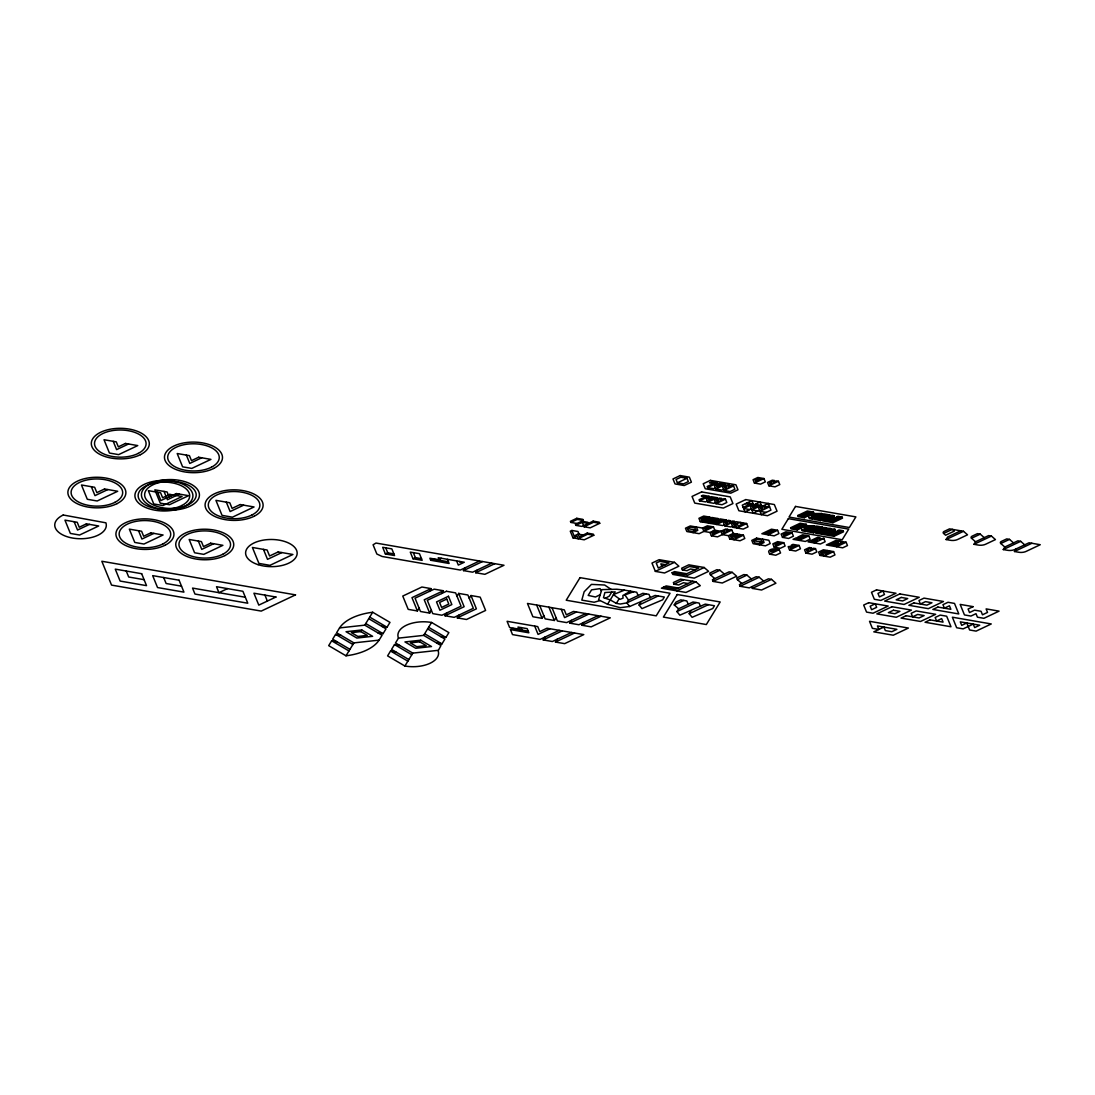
<?xml version="1.0" encoding="UTF-8"?>
<svg xmlns="http://www.w3.org/2000/svg" width="1095" height="1095" viewBox="0 0 1095 1095"><rect width="100%" height="100%" fill="white"/><g stroke="black" fill="none" stroke-linecap="round" stroke-linejoin="round"><path stroke-width="1.5" d="M336.973 641.738L331.662 640.808L328.692 645.653L345.993 655.795A46.291 24.391 0.3 0 0 378.843 640.52L382.073 635.292L364.772 625.149L339.56 627.914L336.603 632.746L353.904 642.888L379.103 640.123M340.928 635.278L335.617 634.361L332.647 639.206L349.948 649.335M345.993 655.795L353.904 642.888M364.772 625.149L372.683 612.242L389.984 622.384L387.014 627.23L381.703 626.299M377.748 632.759L383.058 633.676L386.029 628.831L368.728 618.702M395.87 651.963L390.559 651.032L387.589 655.878L404.89 666.02A25.787 13.592 0.3 0 0 438.164 650.786L440.97 645.516L423.669 635.374L398.498 638.125L395.5 642.97L412.801 653.113L437.973 650.348M399.826 645.502L394.515 644.585L391.545 649.417L408.846 659.56M429.377 591.409L431.088 588.617L421.89 587.016L402.768 596.063L408.202 609.367L417.4 610.955L419.111 608.163M441.655 593.531L443.365 590.739L434.167 589.151L415.046 598.185L420.466 611.489L429.664 613.091L431.375 610.298M404.89 666.02L412.801 653.113M423.669 635.374L431.581 622.466L448.882 632.609L445.911 637.441L440.601 636.524M491.737 563.145L472.616 572.192L463.418 570.591L465.129 567.799M456.998 596.2L458.709 593.408L467.907 594.996L473.327 608.3L454.206 617.347L445.008 615.76L446.719 612.954M479.473 561.01L460.352 570.057L382.128 556.479L376.844 554.015L373.08 544.79L375.982 543.052L504.001 565.266L484.893 574.314L475.682 572.726L477.393 569.92M469.262 598.322L470.973 595.529L480.171 597.131L485.605 610.435L466.484 619.483L457.286 617.881L458.997 615.089M436.645 642.97L441.956 643.901L444.926 639.056L427.625 628.913M583.676 622.48L581.965 625.272L591.163 626.86L610.285 617.826L573.465 611.434L566.307 614.829L564.267 609.833L527.462 603.441L532.882 616.745L542.08 618.346L543.791 615.554M539.726 605.576L545.146 618.88L554.357 620.482L556.068 617.689M571.508 632.472L552.386 641.519L543.188 639.918L544.899 637.126M521.056 627.572L521.891 629.652L509.627 627.531L507.081 621.289L537.755 626.614L539.794 631.61L546.966 628.215L583.772 634.607L564.664 643.641L555.452 642.053L557.163 639.261M598.007 615.691L578.899 624.739L569.687 623.137L571.398 620.345M611.749 592.094L609.285 596.104L605.384 598.308M638.084 595.57L636.729 592.244L624.465 590.123L616.786 589.233L601.826 589.616L598.582 599.8L607.574 604.262L615.171 591.875L604.878 592.546L603.496 597.692L610.243 599.909L616.334 603.372L620.222 604.043L626.819 602.893L645.94 593.846M616.334 603.372L619.181 598.746M650.362 597.706L649.006 594.38L642.861 593.312L628.53 600.101L626.819 602.893L629.707 606.479L655.138 595.447L664.337 597.035L662.626 599.827L641.971 608.615L639.083 605.015L640.794 602.223M700.485 606.397L699.13 603.071L692.998 602.017L678.654 608.793L674.233 604.933L675.943 602.14L680.72 599.882L686.852 600.95L688.207 604.276M690.931 610.928L689.207 613.72L692.108 617.306L712.749 608.533L714.46 605.74L705.262 604.139L679.831 615.185L676.943 611.585L678.654 608.793M944.177 533.21L952.308 529.364L954.334 531.116L945.615 535.236L943.603 533.484A3.134 1.656 0.3 0 1 944.177 531.404L949.516 528.871L963.49 531.294L967.528 534.812L957.728 539.452A7.624 4.024 0.3 0 1 950.268 540.273L946.08 539.534L947.64 536.988L960.698 530.815M974.002 544.311L975.563 541.779L988.621 535.592L991.413 536.071L995.451 539.589L985.651 544.229A7.624 4.024 0.3 0 1 978.191 545.05L974.002 544.311L991.413 536.071M1016.009 548.965L1014.449 551.497L1018.637 552.236A7.624 4.024 0.3 0 0 1026.097 551.415L1040.25 544.721L1029.067 542.778L1014.914 549.471A7.624 4.024 0.3 0 1 1007.468 550.292L1003.266 549.567L1004.827 547.021L1017.898 540.834L1020.691 541.327L1024.715 544.845M339.56 627.914L339.833 627.517A46.291 24.391 0.3 0 1 372.683 612.256M600.211 594.708L595.461 596.994L588.166 595.406L591.574 589.849L600.074 588.631L601.374 591.054M128.553 443.981L116.604 449.634L113.209 441.326M107.83 489.561L94.991 495.638L91.35 486.7M201.726 457.778L189.777 463.431L186.383 455.123M89.489 524.382L77.54 530.035L74.145 521.726M172.873 494.913L160.924 500.566L157.529 492.257M179.375 494.091L167.425 499.744L164.031 491.422M153.875 533.388L141.926 539.041L138.545 530.733M243.651 505.165L230.142 511.543L226.323 502.153M213.703 543.722L201.754 549.375L198.359 541.067M281.867 552.564L267.522 559.353L263.457 549.375M227.514 588.617L218.932 592.669L216.509 586.701L242.912 591.286L247.785 603.222L194.951 594.051L192.528 588.083L245.348 597.254M385.372 553.947L394.57 555.548L391.859 548.896L382.661 547.295L385.372 553.947L387.753 552.824L393.899 553.892M412.979 558.751L422.177 560.339L419.467 553.687L410.269 552.099L412.979 558.751L415.361 557.615L421.507 558.683M441.285 558.245L439.068 559.791L429.856 558.204L430.705 560.27L433.1 559.148L448.43 561.803M461.228 561.708L460.023 562.269L459.681 561.448M463.418 570.591L482.539 561.543M575.861 525.354L582.239 522.342L588.371 523.396L587.919 522.288L581.787 521.234L584.046 526.777L590.178 527.831L599.731 523.314L599.28 522.205L593.148 521.138L581.992 526.421L575.861 525.354L575.409 524.245L583.375 520.481L582.923 519.372L576.791 518.305L570.413 521.316L570.865 522.424L576.997 523.492M431.088 588.617L411.98 597.651L417.4 610.955M570.865 522.424L577.243 519.413L583.375 520.481M475.682 572.726L494.803 563.679M443.365 590.739L424.244 599.786L429.664 613.091M571.864 530.445L570.276 531.198L572.986 537.85L584.224 539.808L593.791 535.277L593.339 534.168L587.207 533.101L579.241 536.879L578.105 534.1L574.122 535.989L571.864 530.445L577.996 531.513L579.132 534.278M584.046 526.777L593.599 522.247L599.731 523.314M677.408 482.813L686.976 478.282L688.331 481.608L683.54 483.88L677.408 482.813L676.053 479.487L680.83 477.228L686.976 478.282M572.986 537.85L576.969 535.961L578.092 538.74L587.659 534.209L593.791 535.277M717.198 483.087L711.066 482.019L709.464 482.772L713.557 483.484L707.178 486.495L707.63 487.603L717.198 483.087L717.649 484.195M445.008 615.76L464.129 606.712L458.709 593.408M715.363 487.918L713.776 488.671L707.63 487.603M725.369 484.51L719.237 483.442L714.46 485.701L715.815 489.027L725.369 484.51L725.821 485.619M729.462 485.222L727.874 485.975L728.326 487.083L731.515 485.578L733.554 485.934L734.909 489.26L730.132 491.518L724 490.45L722.645 487.124L727.422 484.866L729.462 485.222L729.913 486.331M709.095 496.309L702.949 495.241L701.361 496.008L705.454 496.706L699.075 499.731L699.527 500.839L709.095 496.309L709.546 497.417M723.549 489.342L721.947 490.095L715.815 489.027M724 490.45L733.554 485.934M457.286 617.881L476.393 608.834L470.973 595.529M707.26 501.14L705.673 501.893L699.527 500.839M717.266 497.732L711.134 496.665L706.357 498.923L707.712 502.249L717.266 497.732L717.718 498.841M721.359 498.444L719.771 499.197L720.223 500.305L723.412 498.8L725.451 499.156L726.806 502.482L722.029 504.74L715.897 503.673L714.542 500.347L719.319 498.088L721.359 498.444L721.81 499.553M754.414 483.059L763.968 478.542L765.323 481.868L760.546 484.127L754.414 483.059L753.059 479.733L757.836 477.475L763.968 478.542M715.446 502.564L713.844 503.317L707.712 502.249M715.897 503.673L725.451 499.156M774.343 480.554L772.755 481.307L773.207 482.416L776.396 480.91L778.435 481.266L779.791 484.592L775.014 486.851L768.882 485.783L767.527 482.457L772.303 480.199L774.343 480.554L774.795 481.663M768.882 485.783L778.435 481.266M709.834 517.127L703.702 516.06L698.925 518.318L700.28 521.644L709.834 517.127L710.285 518.236M687.537 528.57L690.712 527.065L694.805 527.776L695.708 529.994L692.533 531.499L688.44 530.788L687.537 528.57L695.708 529.994M702.319 522L711.873 517.483L718.019 518.551L718.471 519.66M708.451 523.068L718.019 518.551M743.19 507.382L749.569 504.371L745.476 503.659M710.504 523.424L713.694 521.918L715.733 522.274L714.145 523.027L716.185 523.383L722.563 520.371L720.51 520.015L718.347 521.699L715.281 521.165L720.058 518.907L726.19 519.961L726.642 521.069M692.984 532.608L697.761 530.35L696.406 527.024M713.447 526.887L699.116 533.676L686.839 531.54L685.484 528.214L690.261 525.956L702.538 528.077L707.315 525.819L713.447 526.887L714.802 530.213L720.948 531.28L722.303 534.606L728.435 535.674L733.212 533.402L743.437 535.181L744.792 538.507L740.015 540.766L729.79 539L728.435 535.674M716.636 524.491L726.19 519.961M751.375 508.805L745.011 511.817L742.287 505.165L751.854 500.648L753.661 505.082M730.735 521.781L730.283 520.672L728.695 521.425L729.147 522.534L732.336 521.028L734.375 521.384L734.827 522.493M724.37 524.792L722.768 525.559L700.28 521.644M702.538 528.077L703.893 531.404L710.025 532.471L714.802 530.213M765.925 507.204L765.473 506.095L763.886 506.848L764.337 507.957L767.527 506.451L769.566 506.807L760.012 511.338L766.144 512.392M730.283 520.672L728.243 520.317L723.466 522.575L724.822 525.901L734.375 521.384M759.56 510.229L753.182 513.24L750.472 506.588L760.026 502.058L761.846 506.492M559.23 630.337L540.122 639.384L512.501 634.594L510.475 629.611L512.857 628.475L528.201 631.131M710.025 532.471L711.38 535.797L725.725 529.022L727.764 529.364L728.216 530.473M732.541 526.216L730.954 526.969L724.822 525.901M740.507 522.452L733.691 524.354L734.143 525.463L737.318 523.957L738.222 526.175L743.012 523.916L740.959 523.561L742.561 522.808M727.764 529.364L726.177 530.131L726.628 531.239L729.817 529.72L731.857 530.076L733.212 533.402M732.993 527.325L736.182 525.819L737.086 528.036L746.639 523.519L748.008 526.846L743.218 529.104L732.993 527.325L731.638 523.999L736.415 521.74L746.639 523.519M731.857 530.076L717.526 536.865L711.38 535.797M655.357 571.385L674.479 562.337L678.9 566.197L664.569 572.986L655.357 571.385L651.977 563.076L659.135 559.682L674.479 562.337M730.474 536.016L733.664 534.511L739.796 535.578L735.019 537.837L734.115 535.619L730.926 537.125L730.474 536.016L732.528 536.372M735.717 534.866L737.305 534.114M729.79 539L732.979 537.481L733.883 539.698L743.437 535.181M737.756 535.222L739.344 534.47M576.531 611.968L564.596 617.621L561.201 609.299M550.032 628.749L538.083 634.402L534.688 626.08M630.597 591.177L622.863 595.502L623.028 598.171L620.016 599.335L613.378 594.585L624.465 590.123M585.743 613.556L566.621 622.603L557.423 621.016L552.003 607.711M695.133 569.783L690.534 568.989L686.948 570.687L682.349 569.893L681.665 568.223L688.837 564.828L704.181 567.497L708.602 571.357L694.257 578.133L672.782 574.41L672.111 572.753L674.493 571.617L686.77 573.753M569.687 623.137L588.809 614.09M682.349 569.893L689.508 566.498L698.719 568.1L684.375 574.875L672.111 572.753M797.749 515.54L807.302 511.009L813.434 512.077L813.886 513.185L804.332 517.702L798.2 516.648L797.749 515.54L803.881 516.594L813.434 512.077M807.754 512.118L801.376 515.143L803.429 515.485L809.794 512.474L807.754 512.118L808.206 513.226M543.188 639.918L562.296 630.871M753.839 540.738L757.028 539.233L761.121 539.944L762.024 542.162L758.835 543.667L754.742 542.956L753.839 540.738L762.024 542.162M768.006 534.798L777.573 530.267L778.928 533.593L774.151 535.852L761.874 533.73L771.428 529.2L777.573 530.267M814.338 514.294L811.162 515.8L811.614 516.908L817.979 513.897L814.338 514.294L814.789 515.403M581.965 625.272L601.073 616.225M685.059 576.545L704.181 567.497M790.59 527.763L800.144 523.246L806.276 524.3L806.728 525.408L797.174 529.939L791.042 528.871L790.59 527.763L796.722 528.83L806.276 524.3M808.986 517.483L812.066 518.017L821.62 513.5L822.071 514.609M678.476 588.056L666.198 585.921L661.421 588.193L685.963 592.45L700.294 585.661L695.872 581.801L680.542 579.145L673.37 582.54L674.041 584.196L683.608 579.679M800.596 524.354L794.217 527.366L796.27 527.722L802.635 524.71L800.596 524.354L801.047 525.463M808.315 515.827L809.438 518.592L812.517 519.126L823.659 513.856L829.805 514.924L830.256 516.032M759.287 544.776L764.064 542.504L762.709 539.178M555.452 642.053L574.574 633.006M819.334 517.223L817.746 517.976L819.785 518.332L826.164 515.321L822.523 515.718L823.769 516.443M819.785 518.332L818.882 516.115L823.549 515.896M639.083 605.015L658.204 595.967M833.884 515.622L825.917 519.4L827.971 519.755L834.335 516.73L833.884 515.622L831.844 515.266L820.689 520.549L814.557 519.482L814.105 518.373L820.237 519.441L829.805 514.924M782.487 537.385L792.055 532.868L793.41 536.194L788.633 538.453L782.487 537.385L781.132 534.059L785.909 531.8L792.055 532.868M807.179 526.517L804.004 528.036L804.455 529.145L810.82 526.12L807.179 526.517L807.631 527.626M692.807 581.267L676.08 589.192L663.803 587.057M719.949 570.235L716.869 569.701L709.711 573.096L710.381 574.752L719.949 570.235L724.37 574.095M676.751 590.848L695.872 581.801M801.827 529.72L804.907 530.254L814.461 525.723L814.913 526.832M801.157 528.05L802.279 530.829L805.359 531.362L816.5 526.079L822.646 527.147L823.098 528.255M835.239 518.948L834.787 517.839L830.01 520.111L832.063 520.467L838.428 517.442L836.388 517.086L836.84 518.195M836.388 517.086L837.976 516.334L842.069 517.045L842.52 518.154L832.966 522.685L822.742 520.905L822.29 519.796L832.515 521.576L842.069 517.045M774.192 547.226L783.76 542.696L785.115 546.022L780.338 548.28L774.192 547.226L772.837 543.9L777.614 541.642L783.76 542.696M812.175 529.446L810.587 530.199L812.627 530.555L819.005 527.544L815.364 527.941L816.61 528.68M812.627 530.555L811.723 528.337L816.391 528.118M798.31 538.165L796.708 538.918L798.761 539.274L805.126 536.263L803.087 535.907L800.924 537.59M827.177 528.967L826.725 527.858L824.686 527.503L813.53 532.772L807.398 531.705L806.947 530.596L813.079 531.664L822.646 527.147M769.634 554.152L779.202 549.635L780.557 552.961L775.78 555.22L769.634 554.152L768.635 551.688A5.803 3.052 0.3 0 1 774.63 548.841L779.202 549.635M799.213 540.382L808.767 535.866L810.122 539.192L805.345 541.45L793.081 539.329L796.257 537.809L800.349 538.521M713.091 581.404L732.213 572.356L736.634 576.216L722.303 583.005L713.091 581.404L712.421 579.748L729.147 571.836L732.213 572.356M821.948 530.117L818.759 531.622L820.812 531.978L824.001 530.473L821.948 530.117L822.4 531.226M826.725 527.858L823.549 529.364L825.589 529.72L828.778 528.214L830.818 528.57L831.269 529.679M834.91 529.268L826.93 533.046L828.997 533.402L835.362 530.377L834.91 529.268L832.871 528.926L821.715 534.196L815.583 533.128L815.132 532.019L821.264 533.087L830.818 528.57M789.536 549.964L799.104 545.447L800.459 548.773L795.668 551.031L789.536 549.964L788.181 546.638L795.463 545.844L790.686 548.102L790.234 546.994L791.822 546.241L791.37 545.132L792.958 544.379L799.104 545.447M674.233 604.933L683.786 600.416M819.703 537.7L816.514 539.205L823.796 538.411L825.151 541.738L820.374 543.996L808.096 541.874L817.664 537.344L819.703 537.7L820.155 538.808M836.265 532.594L835.813 531.486L831.037 533.758L833.076 534.114L839.454 531.089L837.415 530.733L837.867 531.841M837.415 530.733L839.003 529.98L843.095 530.692L843.547 531.8L833.979 536.331L823.755 534.552L823.303 533.443L833.528 535.222L843.095 530.692M814.242 542.942L823.796 538.411M746.954 575.108L743.888 574.574L736.716 577.968L737.387 579.638L746.954 575.108L751.375 578.968M811.395 547.883L809.794 548.636L810.245 549.745L813.434 548.239L815.474 548.595L816.829 551.921L812.052 554.179L805.92 553.112L804.565 549.786L809.342 547.527L811.395 547.883L811.847 548.992M676.943 611.585L696.064 602.551M805.92 553.112L815.474 548.595M759.218 577.243L756.152 576.709L739.426 584.62L740.097 586.29L759.218 577.243L763.639 581.103M839.988 541.163L836.347 541.56L829.969 544.585L832.022 544.927L836.799 542.668L838.838 543.024L834.061 545.283L836.115 545.638L842.479 542.627L840.44 542.271L842.028 541.519M689.207 613.72L708.328 604.673M820.634 552.428L823.823 550.922L829.955 551.989L825.178 554.248L824.275 552.031L821.086 553.536L820.634 552.428L822.673 552.783M825.863 551.278L827.45 550.525M836.566 546.747L846.12 542.23L847.475 545.556L842.698 547.815L826.342 544.968L835.896 540.451L846.12 542.23M819.936 555.398L823.125 553.892L824.029 556.109L833.596 551.593L834.951 554.919L830.161 557.177L819.936 555.398L818.581 552.072L823.358 549.813L833.596 551.593M827.902 551.634L829.504 550.881M752.374 588.412L771.496 579.364L775.917 583.224L761.572 590.013L752.374 588.412L751.69 586.756M946.08 539.534L963.49 531.294M984.268 537.659L980.244 534.141L971.525 538.261L975.563 541.779M1013.532 542.901L1009.508 539.383L1000.803 543.503L1004.827 547.021M1003.266 549.567L1020.691 541.327M1014.449 551.497L1031.86 543.271M633.663 591.711L624.889 594.941L628.53 600.101M600.101 600.553L594.147 602.25L581.815 600.115L584.155 591.752L591.451 584.388L604.645 585.017L611.174 589.384M629.707 606.479L620.194 607.698L607.574 604.262M813.092 513.569L821.62 513.5M805.934 525.792L814.461 525.723M980.244 534.141L977.438 533.648L972.114 536.18A3.134 1.656 0.3 0 0 971.525 538.261M1009.508 539.383L1006.716 538.904L1001.377 541.423A3.134 1.656 0.3 0 0 1000.803 543.503M832.747 517.483L834.787 517.839M747.077 502.906L753.209 503.974L743.656 508.491L749.788 509.558M755.249 504.33L761.395 505.384L751.827 509.914L757.959 510.982M763.434 505.739L765.473 506.095M817.294 516.867L821.387 517.579M833.774 531.143L835.813 531.486M810.136 529.09L814.228 529.802M808.767 535.866L802.635 534.798L797.858 537.056L801.951 537.768M711.627 531.718L715.706 532.43L715.254 531.321L717.307 531.677L712.53 533.936L712.078 532.827L713.666 532.074L713.215 530.966M734.115 535.619L738.208 536.331M824.275 552.031L828.354 552.742M578.105 534.1L583.224 534.99M771.496 579.364L768.43 578.831L749.308 587.878L740.097 586.29M665.432 564.637L660.832 563.843L661.859 566.334M688.03 583.539L683.431 582.732L678.654 584.99L674.041 584.196M430.705 560.27L449.114 563.473L447.417 559.312M510.475 629.611L528.885 632.8L527.188 628.639L517.976 627.052L518.825 629.119M144.102 579.679L128.69 577.01L126.267 571.042M181.524 586.167L166.111 583.498L163.675 577.53M428.61 627.312L445.911 637.441M424.655 633.759L441.956 643.901M369.713 617.087L387.014 627.23M365.757 623.534L383.058 633.676M394.515 644.585L411.816 654.728M390.559 651.032L407.86 661.175M335.617 634.361L352.918 644.503M331.662 640.808L348.963 650.95M737.387 579.638L741.821 583.484M710.381 574.752L714.802 578.612M398.498 638.125L398.306 637.701A25.787 13.592 0.3 0 1 431.581 622.466M832.515 521.576L832.966 522.685M833.528 535.222L833.979 536.331M824.111 514.965L824.562 516.073M820.237 519.441L820.689 520.549M821.264 533.087L821.715 534.196M816.952 527.188L817.404 528.296M812.066 518.017L812.517 519.126M813.079 531.664L813.53 532.772M803.881 516.594L804.332 517.702M804.907 530.254L805.359 531.362M796.722 528.83L797.174 529.939M593.148 521.138L593.599 522.247M587.207 533.101L587.659 534.209M576.791 518.305L577.243 519.413M548.923 607.178L554.357 620.482M536.659 605.042L542.08 618.346M456.615 560.914L458.312 565.075L464.294 562.241L438.219 557.711L439.068 559.791M413.335 552.619L415.361 557.615M385.727 547.828L387.753 552.824M264.935 595.105L267.358 601.073M580.049 577.64L566.211 600.224L656.206 615.842L670.044 593.271L580.049 577.64M677.23 594.517L663.392 617.087L706.33 624.547L720.168 601.963L677.23 594.517M795.518 506.424L789.002 517.059L849.364 527.53L855.879 516.895L795.518 506.424M788.359 518.647L781.844 529.282L842.206 539.753L848.721 529.131L788.359 518.647M149.262 484.318L148.318 484.866A29.004 15.289 0.3 0 0 141.885 497.472L142.172 498.198A29.004 15.289 0.3 0 0 158.857 508.833L160.185 509.12A29.004 15.289 0.3 0 0 172.764 510.092L174.187 510.024A29.004 15.289 0.3 0 0 189.531 506.424L190.585 505.917A29.004 15.289 0.3 0 0 195.197 486.988A29.004 15.289 0.3 0 0 161.116 480.335L159.788 480.595A29.004 15.289 0.3 0 0 149.262 484.318M186.013 505.657L185.698 505.849A24.035 12.661 0.3 0 1 183.385 507.081L183.029 507.259A29.004 15.289 0.3 0 1 174.557 509.941L173.215 510.202A29.004 15.289 0.3 0 1 135.657 499.033L135.369 498.293A29.004 15.289 0.3 0 1 160.157 480.513L161.567 480.431A29.004 15.289 0.3 0 1 174.16 481.417L175.474 481.704A29.004 15.289 0.3 0 1 186.013 505.657M138.216 453.426L137.286 453.877A25.787 13.592 0.3 0 1 95.197 446.568L94.936 445.911A25.787 13.592 0.3 0 1 128.211 430.677A25.787 13.592 0.3 0 1 138.216 453.426M140.461 454.658L139.421 455.164A29.004 15.289 0.3 0 1 92.048 446.938L91.761 446.199A29.004 15.289 0.3 0 1 129.196 429.076A29.004 15.289 0.3 0 1 140.461 454.658M63.236 515.006L62.62 515.307A25.787 13.592 0.3 0 0 72.626 538.056A25.787 13.592 0.3 0 0 105.9 522.821L63.236 515.006M114.811 502.386L113.88 502.838A25.787 13.592 0.3 0 1 71.777 495.529L71.517 494.872A25.787 13.592 0.3 0 1 104.791 479.637A25.787 13.592 0.3 0 1 114.811 502.386M117.042 503.618L116.002 504.124A29.004 15.289 0.3 0 1 68.629 495.898L68.342 495.159A29.004 15.289 0.3 0 1 105.791 478.036A29.004 15.289 0.3 0 1 117.042 503.618M211.39 467.223L210.459 467.674A25.787 13.592 0.3 0 1 168.37 460.365L168.11 459.708A25.787 13.592 0.3 0 1 201.384 444.474A25.787 13.592 0.3 0 1 211.39 467.223M213.635 468.455L212.594 468.961A29.004 15.289 0.3 0 1 165.222 460.735L164.934 459.996A29.004 15.289 0.3 0 1 202.37 442.859A29.004 15.289 0.3 0 1 213.635 468.455M181.825 505.52L180.894 505.972A25.787 13.592 0.3 0 1 160.951 509.161L159.692 509.065A25.787 13.592 0.3 0 1 138.805 498.663L138.545 498.006A25.787 13.592 0.3 0 1 147.907 484.975L148.92 484.579A25.787 13.592 0.3 0 1 160.568 482.197L161.827 482.128A25.787 13.592 0.3 0 1 187.409 490.177A25.787 13.592 0.3 0 1 181.825 505.52M188.34 504.685L185.425 505.958A25.787 13.592 0.3 0 1 173.763 508.34L172.504 508.408A25.787 13.592 0.3 0 1 145.306 497.828L145.046 497.171A25.787 13.592 0.3 0 1 173.393 481.362L174.639 481.458A25.787 13.592 0.3 0 1 195.033 490.902A25.787 13.592 0.3 0 1 188.34 504.685M162.84 543.996L161.909 544.434A25.787 13.592 0.3 0 1 119.807 537.139L119.56 536.482A25.787 13.592 0.3 0 1 152.835 521.247A25.787 13.592 0.3 0 1 162.84 543.996M165.085 545.228L164.031 545.721A29.004 15.289 0.3 0 1 116.672 537.508L116.385 536.769A29.004 15.289 0.3 0 1 153.82 519.632A29.004 15.289 0.3 0 1 165.085 545.228M252.001 514.965L251.07 515.403A25.787 13.592 0.3 0 1 208.967 508.107L208.707 507.45A25.787 13.592 0.3 0 1 241.995 492.216A25.787 13.592 0.3 0 1 252.001 514.965M254.245 516.197L253.191 516.689A29.004 15.289 0.3 0 1 205.833 508.477L205.545 507.738A29.004 15.289 0.3 0 1 242.981 490.601A29.004 15.289 0.3 0 1 254.245 516.197M222.668 554.33L221.737 554.782A25.787 13.592 0.3 0 1 179.635 547.473L179.375 546.816A25.787 13.592 0.3 0 1 212.663 531.581A25.787 13.592 0.3 0 1 222.668 554.33M224.899 555.562L223.859 556.068A29.004 15.289 0.3 0 1 176.5 547.842L176.213 547.103A29.004 15.289 0.3 0 1 213.648 529.98A29.004 15.289 0.3 0 1 224.899 555.562M125.473 443.448L118.315 446.842L116.275 441.86L104.011 439.725L109.432 453.029L118.63 454.63L137.751 445.583L125.473 443.448M104.531 488.986L96.839 492.64L94.649 487.275L81.468 484.989L87.299 499.279L97.181 500.99L117.712 491.272L104.531 488.986M198.647 457.245L191.488 460.639L189.449 455.643L177.185 453.522L182.605 466.826L191.803 468.414L210.924 459.38L198.647 457.245M86.409 523.848L79.251 527.242L77.211 522.26L64.947 520.125L70.367 533.429L79.565 535.031L98.687 525.983L86.409 523.848M169.807 494.379L162.635 497.773L160.595 492.791L148.331 490.656L153.752 503.96L162.95 505.561L182.071 496.514L169.807 494.379M176.309 493.558L169.136 496.952L167.111 491.956L154.833 489.835L160.253 503.139L169.465 504.727L188.573 495.679L176.309 493.558M150.809 532.854L143.65 536.249L141.611 531.253L129.333 529.131L134.767 542.436L143.965 544.037L163.087 534.99L150.809 532.854M240.188 504.562L232.085 508.395L229.786 502.756L215.92 500.347L222.039 515.375L232.441 517.182L254.054 506.958L240.188 504.562M210.637 543.188L203.465 546.583L201.425 541.601L189.161 539.465L194.581 552.77L203.793 554.371L222.901 545.324L210.637 543.188M278.185 551.935L269.575 556L267.139 550.018L252.411 547.459L258.926 563.419L269.959 565.335L292.912 554.481L278.185 551.935M275.94 597.021L258.79 605.124L253.917 593.203L275.94 597.021M295.513 594.872L261.226 611.092L111.553 585.113L101.821 561.256L295.513 594.872M680.159 475.558L672.987 478.953L675.026 483.935L684.224 485.537L691.397 482.142L689.357 477.16L680.159 475.558M446.432 591.273L427.31 600.32L432.744 613.624L441.942 615.226L461.063 606.178L455.629 592.874L446.432 591.273M448.471 596.269L436.522 601.921L439.903 610.23L451.852 604.577L448.471 596.269M446.76 599.061L439.588 602.455L441.613 607.438L448.786 604.043L446.76 599.061M710.381 480.363L703.209 483.757L705.248 488.74L730.803 493.174L737.975 489.78L735.949 484.798L710.381 480.363M701.594 491.915L692.04 496.446L694.75 503.098L723.384 508.066L732.938 503.549L730.228 496.897L701.594 491.915M719.689 484.551L716.5 486.057L716.951 487.166L721.742 484.907L719.689 484.551M726.272 486.728L724.685 487.48L725.136 488.589L726.724 487.836L726.272 486.728M711.586 497.773L708.397 499.279L708.848 500.388L713.625 498.129L711.586 497.773M758.287 478.583L755.098 480.089L755.55 481.198L760.341 478.939L758.287 478.583M718.169 499.95L716.582 500.702L717.033 501.811L718.621 501.058L718.169 499.95M771.154 482.06L769.566 482.813L770.018 483.922L771.605 483.169L771.154 482.06M704.153 517.168L700.964 518.674L701.416 519.783L706.193 517.524L704.153 517.168M745.722 499.58L736.155 504.097L738.865 510.749L767.499 515.718L777.053 511.201L774.343 504.549L745.722 499.58M712.325 518.592L705.96 521.603L708 521.959L714.378 518.948L712.325 518.592M707.767 526.928L704.578 528.433L705.029 529.542L709.82 527.284L707.767 526.928M755.701 505.438L752.525 506.944L752.977 508.053L757.754 505.794L755.701 505.438M727.094 522.178L725.506 522.931L725.958 524.04L727.545 523.287L727.094 522.178M768.211 503.481L758.657 508.012L761.367 514.664L770.921 510.133L768.211 503.481M762.298 507.601L760.696 508.367L761.148 509.462L762.75 508.71L762.298 507.601M659.82 561.338L656.233 563.035L658.273 568.031L669.018 562.939L659.82 561.338M724.575 530.883L722.987 531.636L723.439 532.745L725.041 531.992L724.575 530.883M771.879 530.308L765.514 533.333L767.554 533.689L773.932 530.664L771.879 530.308M756.577 538.124L751.8 540.382L753.155 543.709L765.419 545.83L770.209 543.572L768.854 540.246L756.577 538.124M786.361 532.909L783.185 534.415L783.637 535.523L788.414 533.265L786.361 532.909M778.066 542.75L774.89 544.256L775.342 545.365L780.119 543.093L778.066 542.75M775.561 550.032L770.552 551.743A3.874 2.039 0.3 0 1 774.535 549.854L775.561 550.032M814.926 539.958L811.737 541.477L813.79 541.833L816.966 540.314L814.926 539.958M808.206 549.389L806.604 550.142L807.056 551.25L808.657 550.498L808.206 549.389M876.547 589.876L871.497 592.272L874.357 599.293L880.845 600.416L895.984 593.257L876.547 589.876M883.022 590.999L877.971 593.394L879.408 596.912L884.459 594.517L883.022 590.999M868.732 602.688L863.681 605.07L866.556 612.105L873.03 613.227L888.182 606.055L868.732 602.688M875.22 603.81L870.169 606.206L871.606 609.71L876.657 607.328L875.22 603.81M899.803 593.914L884.65 601.087L904.1 604.454L919.252 597.295L899.803 593.914M901.226 597.432L896.175 599.814L902.663 600.95L907.714 598.554L901.226 597.432M891.987 606.726L876.835 613.884L896.285 617.265L911.437 610.093L891.987 606.726M893.424 610.243L888.373 612.625L894.861 613.747L899.912 611.366L893.424 610.243M913.928 602.907L908.877 605.289L928.327 608.669L943.479 601.497L924.029 598.116L918.979 600.512L920.416 604.029L925.467 601.634L931.954 602.756L926.904 605.152L913.928 602.907M906.126 615.705L901.076 618.1L920.525 621.467L935.678 614.309L916.228 610.928L911.177 613.323L912.614 616.827L917.665 614.446L924.139 615.568L919.088 617.963L906.126 615.705M883.911 627.065L873.81 631.842L893.26 635.223L908.398 628.051L869.512 621.303L872.373 628.338L878.861 629.461L877.423 625.943L896.873 629.324L891.823 631.705L885.335 630.583L883.911 627.065M937.909 607.068L932.858 609.45L958.796 613.953L954.498 603.413L948.01 602.277L942.959 604.673L944.396 608.19L949.447 605.795L950.871 609.313L937.909 607.068M930.107 619.866L925.056 622.261L950.98 626.764L946.682 616.211L940.208 615.089L935.157 617.484L936.595 620.988L941.645 618.607L943.069 622.124L930.107 619.866M973.14 606.644L968.089 609.039L969.513 612.543L974.564 610.161L981.052 611.284L982.489 614.801L987.539 612.406L986.102 608.888L999.064 611.147L983.912 618.319L977.438 617.183L976.001 613.679L970.95 616.061L964.462 614.938L960.164 604.399L973.14 606.644M966.762 622.959L961.711 625.354L960.274 621.837L979.724 625.218L974.673 627.599L973.25 624.095L963.148 628.872L956.66 627.75L952.363 617.197L991.262 623.958L976.11 631.117L969.622 629.995L966.762 622.959M361.802 629.981L346.047 631.719L356.861 638.057L372.615 636.318L361.802 629.981M360.816 631.596L351.372 632.636L357.86 636.441L367.304 635.401L360.816 631.596M420.713 640.205L404.958 641.93L415.758 648.267L431.512 646.543L420.713 640.205M419.713 641.821L410.269 642.861L416.757 646.666L426.201 645.626L419.713 641.821M141.666 573.712L115.262 569.126L120.121 581.062L146.538 585.647L141.666 573.712M179.087 580.213L152.67 575.628L157.543 587.55L183.946 592.135L179.087 580.213M258.105 564.664A25.787 13.592 0.3 0 0 297.156 553.399A25.787 13.592 0.3 0 0 258.872 541.135A25.787 13.592 0.3 0 0 258.105 564.664"/></g></svg>
